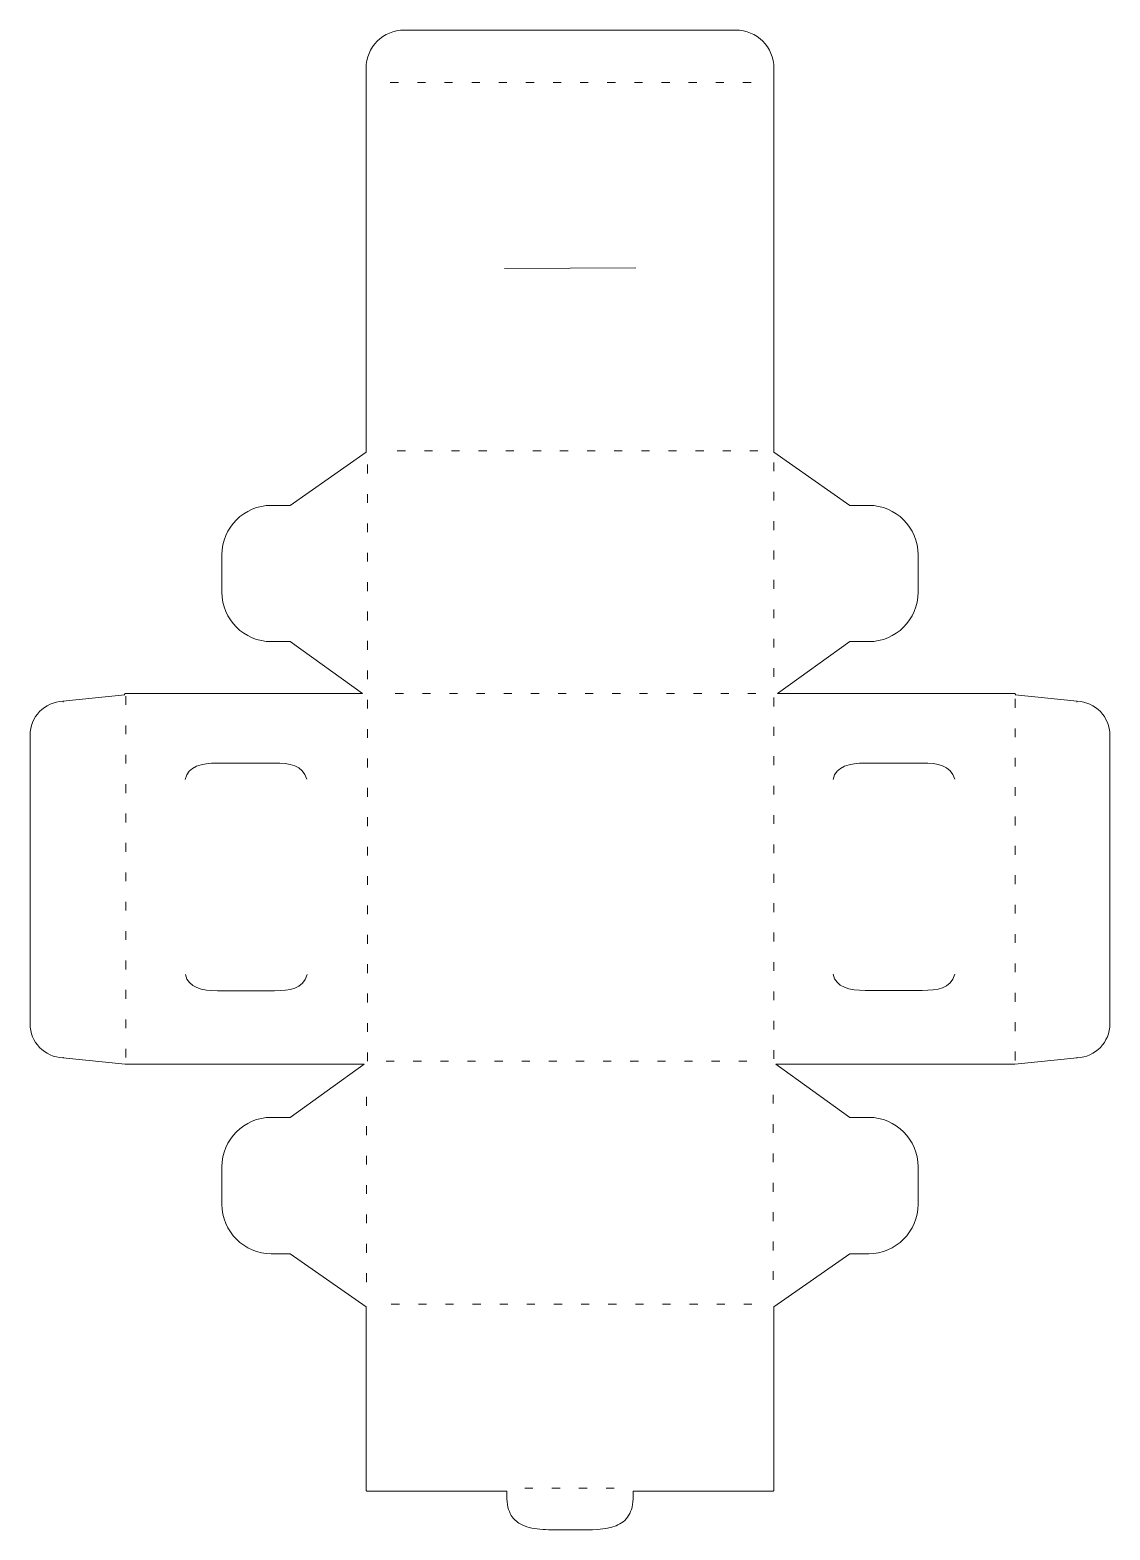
# Model space of a CAD drawing. Header units: inches. Extents: x -7.6 to 7.6, y -9.8 to 11.3.
import ezdxf

# ---------------------------------------------------------------- set-up
doc = ezdxf.new("R2010")
doc.units = ezdxf.units.IN
doc.header["$MEASUREMENT"] = 0
doc.layers.add('Layer 1', color=7, linetype='Continuous')

msp = doc.modelspace()

# ---------------------------------------------------------------- linework, layer by layer
at = {"layer": 'Layer 1', "lineweight": 9}
for points, knots in [([(-6.22, -3.263), (-6.22, -3.263), (-2.863, -3.263), (-2.863, -3.263), (-2.863, -3.263), (-3.904, -4.01), (-3.904, -4.01), (-3.904, -4.01), (-4.169, -4.01), (-4.169, -4.01), (-4.552, -4.01), (-4.863, -4.321), (-4.863, -4.705), (-4.863, -4.705), (-4.863, -5.231), (-4.863, -5.231), (-4.863, -5.614), (-4.552, -5.925), (-4.169, -5.925), (-4.169, -5.925), (-3.903, -5.925), (-3.903, -5.925), (-3.903, -5.925), (-2.839, -6.67), (-2.839, -6.67), (-2.839, -6.67), (-2.839, -9.249), (-2.839, -9.249), (-2.839, -9.252), (-2.837, -9.255), (-2.835, -9.257), (-2.833, -9.259), (-2.83, -9.26), (-2.827, -9.26), (-2.827, -9.26), (-0.863, -9.26), (-0.863, -9.26), (-0.863, -9.26), (-0.863, -9.328), (-0.863, -9.328), (-0.863, -9.446), (-0.84, -9.536), (-0.798, -9.604), (-0.767, -9.655), (-0.724, -9.694), (-0.674, -9.722), (-0.598, -9.765), (-0.504, -9.786), (-0.398, -9.797), (-0.292, -9.807), (-0.174, -9.807), (-0.049, -9.807), (-0.049, -9.807), (0.101, -9.807), (0.101, -9.807), (0.323, -9.807), (0.524, -9.808), (0.673, -9.748), (0.747, -9.718), (0.808, -9.673), (0.85, -9.604), (0.892, -9.536), (0.915, -9.446), (0.915, -9.328), (0.915, -9.328), (0.915, -9.26), (0.915, -9.26), (0.915, -9.26), (2.879, -9.26), (2.879, -9.26), (2.882, -9.26), (2.885, -9.259), (2.887, -9.257), (2.889, -9.255), (2.891, -9.252), (2.891, -9.249), (2.891, -9.249), (2.891, -6.67), (2.891, -6.67), (2.891, -6.67), (3.956, -5.925), (3.956, -5.925), (3.956, -5.925), (4.221, -5.925), (4.221, -5.925), (4.604, -5.925), (4.915, -5.614), (4.915, -5.231), (4.915, -5.231), (4.915, -4.705), (4.915, -4.705), (4.915, -4.321), (4.604, -4.01), (4.221, -4.01), (4.221, -4.01), (3.956, -4.01), (3.956, -4.01), (3.956, -4.01), (2.915, -3.263), (2.915, -3.263), (2.915, -3.263), (6.272, -3.263), (6.272, -3.263), (6.272, -3.263), (6.273, -3.263), (6.274, -3.263), (6.274, -3.263), (7.148, -3.174), (7.148, -3.174), (7.148, -3.174), (7.147, -3.162), (7.147, -3.162), (7.147, -3.162), (7.148, -3.174), (7.148, -3.174), (7.404, -3.163), (7.61, -2.95), (7.61, -2.696), (7.61, -2.696), (7.61, 1.361), (7.61, 1.361), (7.61, 1.615), (7.404, 1.829), (7.148, 1.839), (7.148, 1.839), (7.147, 1.827), (7.147, 1.827), (7.147, 1.827), (7.148, 1.839), (7.148, 1.839), (7.148, 1.839), (6.28, 1.928), (6.28, 1.928), (6.283, 1.93), (6.284, 1.933), (6.284, 1.936), (6.284, 1.943), (6.279, 1.948), (6.273, 1.948), (6.273, 1.948), (2.942, 1.948), (2.942, 1.948), (2.942, 1.948), (3.956, 2.676), (3.956, 2.676), (3.956, 2.676), (4.221, 2.676), (4.221, 2.676), (4.604, 2.676), (4.915, 2.986), (4.915, 3.37), (4.915, 3.37), (4.915, 3.896), (4.915, 3.896), (4.915, 4.28), (4.604, 4.59), (4.221, 4.59), (4.221, 4.59), (3.956, 4.59), (3.956, 4.59), (3.956, 4.59), (2.891, 5.336), (2.891, 5.336), (2.891, 5.336), (2.891, 10.527), (2.891, 10.527), (2.891, 10.527), (2.891, 10.527), (2.891, 10.527), (2.891, 10.527), (2.891, 10.732), (2.891, 10.732), (2.891, 11.029), (2.65, 11.27), (2.353, 11.27), (2.353, 11.27), (-2.301, 11.27), (-2.301, 11.27), (-2.598, 11.27), (-2.839, 11.029), (-2.839, 10.732), (-2.839, 10.732), (-2.839, 10.527), (-2.839, 10.527), (-2.839, 10.527), (-2.839, 10.527), (-2.839, 10.527), (-2.839, 10.527), (-2.839, 5.336), (-2.839, 5.336), (-2.839, 5.336), (-3.903, 4.59), (-3.903, 4.59), (-3.903, 4.59), (-4.169, 4.59), (-4.169, 4.59), (-4.552, 4.59), (-4.863, 4.28), (-4.863, 3.896), (-4.863, 3.896), (-4.863, 3.37), (-4.863, 3.37), (-4.863, 2.986), (-4.552, 2.676), (-4.169, 2.676), (-4.169, 2.676), (-3.904, 2.676), (-3.904, 2.676), (-3.904, 2.676), (-2.89, 1.948), (-2.89, 1.948), (-2.89, 1.948), (-6.221, 1.948), (-6.221, 1.948), (-6.227, 1.948), (-6.232, 1.943), (-6.232, 1.936), (-6.232, 1.933), (-6.231, 1.93), (-6.228, 1.928), (-6.228, 1.928), (-7.096, 1.839), (-7.096, 1.839), (-7.096, 1.839), (-7.095, 1.827), (-7.095, 1.827), (-7.095, 1.827), (-7.095, 1.839), (-7.095, 1.839), (-7.352, 1.829), (-7.558, 1.615), (-7.558, 1.361), (-7.558, 1.361), (-7.558, -2.696), (-7.558, -2.696), (-7.558, -2.95), (-7.352, -3.163), (-7.095, -3.174), (-7.095, -3.174), (-7.095, -3.162), (-7.095, -3.162), (-7.095, -3.162), (-7.096, -3.174), (-7.096, -3.174), (-7.096, -3.174), (-6.222, -3.263), (-6.222, -3.263), (-6.221, -3.263), (-6.22, -3.263), (-6.22, -3.263)], [0, 0, 0, 0, 0.012048, 0.012048, 0.012048, 0.024096, 0.024096, 0.024096, 0.036145, 0.036145, 0.036145, 0.048193, 0.048193, 0.048193, 0.060241, 0.060241, 0.060241, 0.072289, 0.072289, 0.072289, 0.084337, 0.084337, 0.084337, 0.096386, 0.096386, 0.096386, 0.108434, 0.108434, 0.108434, 0.120482, 0.120482, 0.120482, 0.13253, 0.13253, 0.13253, 0.144578, 0.144578, 0.144578, 0.156627, 0.156627, 0.156627, 0.168675, 0.168675, 0.168675, 0.180723, 0.180723, 0.180723, 0.192771, 0.192771, 0.192771, 0.204819, 0.204819, 0.204819, 0.216867, 0.216867, 0.216867, 0.228916, 0.228916, 0.228916, 0.240964, 0.240964, 0.240964, 0.253012, 0.253012, 0.253012, 0.26506, 0.26506, 0.26506, 0.277108, 0.277108, 0.277108, 0.289157, 0.289157, 0.289157, 0.301205, 0.301205, 0.301205, 0.313253, 0.313253, 0.313253, 0.325301, 0.325301, 0.325301, 0.337349, 0.337349, 0.337349, 0.349398, 0.349398, 0.349398, 0.361446, 0.361446, 0.361446, 0.373494, 0.373494, 0.373494, 0.385542, 0.385542, 0.385542, 0.39759, 0.39759, 0.39759, 0.409639, 0.409639, 0.409639, 0.421687, 0.421687, 0.421687, 0.433735, 0.433735, 0.433735, 0.445783, 0.445783, 0.445783, 0.457831, 0.457831, 0.457831, 0.46988, 0.46988, 0.46988, 0.481928, 0.481928, 0.481928, 0.493976, 0.493976, 0.493976, 0.506024, 0.506024, 0.506024, 0.518072, 0.518072, 0.518072, 0.53012, 0.53012, 0.53012, 0.542169, 0.542169, 0.542169, 0.554217, 0.554217, 0.554217, 0.566265, 0.566265, 0.566265, 0.578313, 0.578313, 0.578313, 0.590361, 0.590361, 0.590361, 0.60241, 0.60241, 0.60241, 0.614458, 0.614458, 0.614458, 0.626506, 0.626506, 0.626506, 0.638554, 0.638554, 0.638554, 0.650602, 0.650602, 0.650602, 0.662651, 0.662651, 0.662651, 0.674699, 0.674699, 0.674699, 0.686747, 0.686747, 0.686747, 0.698795, 0.698795, 0.698795, 0.710843, 0.710843, 0.710843, 0.722892, 0.722892, 0.722892, 0.73494, 0.73494, 0.73494, 0.746988, 0.746988, 0.746988, 0.759036, 0.759036, 0.759036, 0.771084, 0.771084, 0.771084, 0.783133, 0.783133, 0.783133, 0.795181, 0.795181, 0.795181, 0.807229, 0.807229, 0.807229, 0.819277, 0.819277, 0.819277, 0.831325, 0.831325, 0.831325, 0.843373, 0.843373, 0.843373, 0.855422, 0.855422, 0.855422, 0.86747, 0.86747, 0.86747, 0.879518, 0.879518, 0.879518, 0.891566, 0.891566, 0.891566, 0.903614, 0.903614, 0.903614, 0.915663, 0.915663, 0.915663, 0.927711, 0.927711, 0.927711, 0.939759, 0.939759, 0.939759, 0.951807, 0.951807, 0.951807, 0.963855, 0.963855, 0.963855, 0.975904, 0.975904, 0.975904, 0.987952, 0.987952, 0.987952, 1, 1, 1, 1]), ([(-3.67, 0.741), (-3.729, 0.944), (-3.915, 0.968), (-4.126, 0.968), (-4.126, 0.968), (-4.928, 0.968), (-4.928, 0.968), (-5.142, 0.968), (-5.344, 0.926), (-5.378, 0.74)], [0, 0, 0, 0, 0.333333, 0.333333, 0.333333, 0.666667, 0.666667, 0.666667, 1, 1, 1, 1]), ([(5.43, 0.741), (5.372, 0.944), (5.186, 0.968), (4.974, 0.968), (4.974, 0.968), (4.172, 0.968), (4.172, 0.968), (3.958, 0.968), (3.757, 0.926), (3.723, 0.74)], [0, 0, 0, 0, 0.333333, 0.333333, 0.333333, 0.666667, 0.666667, 0.666667, 1, 1, 1, 1]), ([(-3.667, -2.003), (-3.725, -2.206), (-3.911, -2.23), (-4.123, -2.23), (-4.123, -2.23), (-4.925, -2.23), (-4.925, -2.23), (-5.139, -2.23), (-5.34, -2.188), (-5.374, -2.003)], [0, 0, 0, 0, 0.333333, 0.333333, 0.333333, 0.666667, 0.666667, 0.666667, 1, 1, 1, 1]), ([(5.43, -1.998), (5.371, -2.202), (5.185, -2.225), (4.973, -2.225), (4.973, -2.225), (4.172, -2.225), (4.172, -2.225), (3.958, -2.225), (3.756, -2.184), (3.722, -1.998)], [0, 0, 0, 0, 0.333333, 0.333333, 0.333333, 0.666667, 0.666667, 0.666667, 1, 1, 1, 1])]:
    msp.add_open_spline(points, degree=3, knots=knots, dxfattribs=at)
for points in [[(-2.498, 10.534), (-2.498, 10.534), (-2.384, 10.534), (-2.384, 10.534)], [(-2.117, 10.534), (-2.117, 10.534), (-2.003, 10.534), (-2.003, 10.534)], [(-1.736, 10.534), (-1.736, 10.534), (-1.622, 10.534), (-1.622, 10.534)], [(-1.355, 10.534), (-1.355, 10.534), (-1.241, 10.534), (-1.241, 10.534)], [(-0.974, 10.534), (-0.974, 10.534), (-0.86, 10.534), (-0.86, 10.534)], [(-0.593, 10.534), (-0.593, 10.534), (-0.479, 10.534), (-0.479, 10.534)], [(-0.212, 10.534), (-0.212, 10.534), (-0.098, 10.534), (-0.098, 10.534)], [(0.169, 10.534), (0.169, 10.534), (0.283, 10.534), (0.283, 10.534)], [(0.55, 10.534), (0.55, 10.534), (0.664, 10.534), (0.664, 10.534)], [(0.931, 10.534), (0.931, 10.534), (1.045, 10.534), (1.045, 10.534)], [(1.312, 10.534), (1.312, 10.534), (1.426, 10.534), (1.426, 10.534)], [(1.692, 10.534), (1.692, 10.534), (1.807, 10.534), (1.807, 10.534)], [(2.073, 10.534), (2.073, 10.534), (2.188, 10.534), (2.188, 10.534)], [(2.454, 10.534), (2.454, 10.534), (2.569, 10.534), (2.569, 10.534)], [(-0.892, 7.92), (-0.892, 7.92), (0.953, 7.929), (0.953, 7.929)], [(-2.4, 5.358), (-2.4, 5.358), (-2.286, 5.358), (-2.286, 5.358)], [(-2.019, 5.358), (-2.019, 5.358), (-1.905, 5.358), (-1.905, 5.358)], [(-1.638, 5.358), (-1.638, 5.358), (-1.524, 5.358), (-1.524, 5.358)], [(-1.258, 5.358), (-1.258, 5.358), (-1.143, 5.358), (-1.143, 5.358)], [(-0.877, 5.358), (-0.877, 5.358), (-0.762, 5.358), (-0.762, 5.358)], [(-0.496, 5.358), (-0.496, 5.358), (-0.381, 5.358), (-0.381, 5.358)], [(-0.115, 5.358), (-0.115, 5.358), (0, 5.358), (0, 5.358)], [(0.266, 5.358), (0.266, 5.358), (0.381, 5.358), (0.381, 5.358)], [(0.647, 5.358), (0.647, 5.358), (0.761, 5.358), (0.761, 5.358)], [(1.028, 5.358), (1.028, 5.358), (1.142, 5.358), (1.142, 5.358)], [(1.409, 5.358), (1.409, 5.358), (1.523, 5.358), (1.523, 5.358)], [(1.79, 5.358), (1.79, 5.358), (1.904, 5.358), (1.904, 5.358)], [(2.171, 5.358), (2.171, 5.358), (2.285, 5.358), (2.285, 5.358)], [(2.552, 5.358), (2.552, 5.358), (2.666, 5.358), (2.666, 5.358)], [(-2.82, 5.039), (-2.82, 5.039), (-2.82, 5.163), (-2.82, 5.163)], [(2.891, 5.07), (2.891, 5.07), (2.891, 5.194), (2.891, 5.194)], [(-2.82, 4.626), (-2.82, 4.626), (-2.82, 4.75), (-2.82, 4.75)], [(2.891, 4.657), (2.891, 4.657), (2.891, 4.781), (2.891, 4.781)], [(-2.82, 4.213), (-2.82, 4.213), (-2.82, 4.337), (-2.82, 4.337)], [(2.891, 4.244), (2.891, 4.244), (2.891, 4.368), (2.891, 4.368)], [(-2.82, 3.8), (-2.82, 3.8), (-2.82, 3.924), (-2.82, 3.924)], [(2.891, 3.831), (2.891, 3.831), (2.891, 3.955), (2.891, 3.955)], [(-2.82, 3.387), (-2.82, 3.387), (-2.82, 3.511), (-2.82, 3.511)], [(2.891, 3.418), (2.891, 3.418), (2.891, 3.542), (2.891, 3.542)], [(-2.82, 2.974), (-2.82, 2.974), (-2.82, 3.098), (-2.82, 3.098)], [(2.891, 3.005), (2.891, 3.005), (2.891, 3.129), (2.891, 3.129)], [(-2.82, 2.561), (-2.82, 2.561), (-2.82, 2.685), (-2.82, 2.685)], [(2.891, 2.592), (2.891, 2.592), (2.891, 2.716), (2.891, 2.716)], [(-2.82, 2.148), (-2.82, 2.148), (-2.82, 2.272), (-2.82, 2.272)], [(2.891, 2.179), (2.891, 2.179), (2.891, 2.303), (2.891, 2.303)], [(-6.213, 1.787), (-6.213, 1.787), (-6.213, 1.911), (-6.213, 1.911)], [(-2.428, 1.946), (-2.428, 1.946), (-2.314, 1.946), (-2.314, 1.946)], [(-2.047, 1.946), (-2.047, 1.946), (-1.933, 1.946), (-1.933, 1.946)], [(-1.666, 1.946), (-1.666, 1.946), (-1.552, 1.946), (-1.552, 1.946)], [(-1.285, 1.946), (-1.285, 1.946), (-1.171, 1.946), (-1.171, 1.946)], [(-0.904, 1.946), (-0.904, 1.946), (-0.79, 1.946), (-0.79, 1.946)], [(-0.523, 1.946), (-0.523, 1.946), (-0.409, 1.946), (-0.409, 1.946)], [(-0.142, 1.946), (-0.142, 1.946), (-0.028, 1.946), (-0.028, 1.946)], [(0.239, 1.946), (0.239, 1.946), (0.353, 1.946), (0.353, 1.946)], [(0.62, 1.946), (0.62, 1.946), (0.734, 1.946), (0.734, 1.946)], [(1, 1.946), (1, 1.946), (1.115, 1.946), (1.115, 1.946)], [(1.381, 1.946), (1.381, 1.946), (1.496, 1.946), (1.496, 1.946)], [(1.762, 1.946), (1.762, 1.946), (1.877, 1.946), (1.877, 1.946)], [(2.143, 1.946), (2.143, 1.946), (2.258, 1.946), (2.258, 1.946)], [(2.524, 1.946), (2.524, 1.946), (2.638, 1.946), (2.638, 1.946)], [(-2.82, 1.735), (-2.82, 1.735), (-2.82, 1.859), (-2.82, 1.859)], [(2.891, 1.766), (2.891, 1.766), (2.891, 1.89), (2.891, 1.89)], [(6.277, 1.746), (6.277, 1.746), (6.277, 1.87), (6.277, 1.87)], [(-6.213, 1.374), (-6.213, 1.374), (-6.213, 1.498), (-6.213, 1.498)], [(2.891, 1.353), (2.891, 1.353), (2.891, 1.477), (2.891, 1.477)], [(-2.82, 1.322), (-2.82, 1.322), (-2.82, 1.446), (-2.82, 1.446)], [(6.277, 1.333), (6.277, 1.333), (6.277, 1.457), (6.277, 1.457)], [(-6.213, 0.961), (-6.213, 0.961), (-6.213, 1.085), (-6.213, 1.085)], [(2.891, 0.94), (2.891, 0.94), (2.891, 1.064), (2.891, 1.064)], [(-2.82, 0.909), (-2.82, 0.909), (-2.82, 1.033), (-2.82, 1.033)], [(6.277, 0.92), (6.277, 0.92), (6.277, 1.044), (6.277, 1.044)], [(-6.213, 0.548), (-6.213, 0.548), (-6.213, 0.672), (-6.213, 0.672)], [(2.891, 0.527), (2.891, 0.527), (2.891, 0.651), (2.891, 0.651)], [(-2.82, 0.496), (-2.82, 0.496), (-2.82, 0.62), (-2.82, 0.62)], [(6.277, 0.507), (6.277, 0.507), (6.277, 0.631), (6.277, 0.631)], [(-6.213, 0.135), (-6.213, 0.135), (-6.213, 0.259), (-6.213, 0.259)], [(2.891, 0.114), (2.891, 0.114), (2.891, 0.238), (2.891, 0.238)], [(6.277, 0.094), (6.277, 0.094), (6.277, 0.218), (6.277, 0.218)], [(-2.82, 0.083), (-2.82, 0.083), (-2.82, 0.207), (-2.82, 0.207)], [(-6.213, -0.278), (-6.213, -0.278), (-6.213, -0.154), (-6.213, -0.154)], [(-2.82, -0.33), (-2.82, -0.33), (-2.82, -0.206), (-2.82, -0.206)], [(2.891, -0.299), (2.891, -0.299), (2.891, -0.175), (2.891, -0.175)], [(6.277, -0.319), (6.277, -0.319), (6.277, -0.195), (6.277, -0.195)], [(-6.213, -0.691), (-6.213, -0.691), (-6.213, -0.567), (-6.213, -0.567)], [(-2.82, -0.743), (-2.82, -0.743), (-2.82, -0.619), (-2.82, -0.619)], [(2.891, -0.712), (2.891, -0.712), (2.891, -0.588), (2.891, -0.588)], [(6.277, -0.732), (6.277, -0.732), (6.277, -0.608), (6.277, -0.608)], [(-6.213, -1.104), (-6.213, -1.104), (-6.213, -0.98), (-6.213, -0.98)], [(-2.82, -1.156), (-2.82, -1.156), (-2.82, -1.032), (-2.82, -1.032)], [(2.891, -1.125), (2.891, -1.125), (2.891, -1.001), (2.891, -1.001)], [(6.277, -1.145), (6.277, -1.145), (6.277, -1.021), (6.277, -1.021)], [(-6.213, -1.517), (-6.213, -1.517), (-6.213, -1.393), (-6.213, -1.393)], [(-2.82, -1.569), (-2.82, -1.569), (-2.82, -1.445), (-2.82, -1.445)], [(2.891, -1.538), (2.891, -1.538), (2.891, -1.414), (2.891, -1.414)], [(6.277, -1.558), (6.277, -1.558), (6.277, -1.434), (6.277, -1.434)], [(-6.213, -1.93), (-6.213, -1.93), (-6.213, -1.806), (-6.213, -1.806)], [(-2.82, -1.982), (-2.82, -1.982), (-2.82, -1.858), (-2.82, -1.858)], [(2.891, -1.951), (2.891, -1.951), (2.891, -1.827), (2.891, -1.827)], [(6.277, -1.971), (6.277, -1.971), (6.277, -1.847), (6.277, -1.847)], [(-6.213, -2.342), (-6.213, -2.342), (-6.213, -2.219), (-6.213, -2.219)], [(-2.82, -2.394), (-2.82, -2.394), (-2.82, -2.271), (-2.82, -2.271)], [(2.891, -2.363), (2.891, -2.363), (2.891, -2.24), (2.891, -2.24)], [(6.277, -2.384), (6.277, -2.384), (6.277, -2.26), (6.277, -2.26)], [(-6.213, -2.755), (-6.213, -2.755), (-6.213, -2.632), (-6.213, -2.632)], [(-2.82, -2.807), (-2.82, -2.807), (-2.82, -2.684), (-2.82, -2.684)], [(2.891, -2.776), (2.891, -2.776), (2.891, -2.653), (2.891, -2.653)], [(6.277, -2.797), (6.277, -2.797), (6.277, -2.673), (6.277, -2.673)], [(-6.213, -3.168), (-6.213, -3.168), (-6.213, -3.045), (-6.213, -3.045)], [(-2.82, -3.22), (-2.82, -3.22), (-2.82, -3.097), (-2.82, -3.097)], [(2.891, -3.189), (2.891, -3.189), (2.891, -3.066), (2.891, -3.066)], [(6.277, -3.209), (6.277, -3.209), (6.277, -3.086), (6.277, -3.086)], [(-2.556, -3.221), (-2.556, -3.221), (-2.442, -3.221), (-2.442, -3.221)], [(-2.175, -3.221), (-2.175, -3.221), (-2.061, -3.221), (-2.061, -3.221)], [(-1.795, -3.221), (-1.795, -3.221), (-1.68, -3.221), (-1.68, -3.221)], [(-1.414, -3.221), (-1.414, -3.221), (-1.299, -3.221), (-1.299, -3.221)], [(-1.033, -3.221), (-1.033, -3.221), (-0.918, -3.221), (-0.918, -3.221)], [(-0.652, -3.221), (-0.652, -3.221), (-0.537, -3.221), (-0.537, -3.221)], [(-0.271, -3.221), (-0.271, -3.221), (-0.157, -3.221), (-0.157, -3.221)], [(0.11, -3.221), (0.11, -3.221), (0.224, -3.221), (0.224, -3.221)], [(0.491, -3.221), (0.491, -3.221), (0.605, -3.221), (0.605, -3.221)], [(0.872, -3.221), (0.872, -3.221), (0.986, -3.221), (0.986, -3.221)], [(1.253, -3.221), (1.253, -3.221), (1.367, -3.221), (1.367, -3.221)], [(1.634, -3.221), (1.634, -3.221), (1.748, -3.221), (1.748, -3.221)], [(2.015, -3.221), (2.015, -3.221), (2.129, -3.221), (2.129, -3.221)], [(2.396, -3.221), (2.396, -3.221), (2.51, -3.221), (2.51, -3.221)], [(-2.831, -3.846), (-2.831, -3.846), (-2.831, -3.722), (-2.831, -3.722)], [(2.879, -3.815), (2.879, -3.815), (2.879, -3.691), (2.879, -3.691)], [(-2.831, -4.259), (-2.831, -4.259), (-2.831, -4.135), (-2.831, -4.135)], [(2.879, -4.228), (2.879, -4.228), (2.879, -4.104), (2.879, -4.104)], [(-2.831, -4.672), (-2.831, -4.672), (-2.831, -4.548), (-2.831, -4.548)], [(2.879, -4.641), (2.879, -4.641), (2.879, -4.517), (2.879, -4.517)], [(-2.831, -5.085), (-2.831, -5.085), (-2.831, -4.961), (-2.831, -4.961)], [(2.879, -5.054), (2.879, -5.054), (2.879, -4.93), (2.879, -4.93)], [(-2.831, -5.498), (-2.831, -5.498), (-2.831, -5.374), (-2.831, -5.374)], [(2.879, -5.467), (2.879, -5.467), (2.879, -5.343), (2.879, -5.343)], [(-2.831, -5.911), (-2.831, -5.911), (-2.831, -5.787), (-2.831, -5.787)], [(2.879, -5.88), (2.879, -5.88), (2.879, -5.756), (2.879, -5.756)], [(-2.831, -6.324), (-2.831, -6.324), (-2.831, -6.2), (-2.831, -6.2)], [(2.879, -6.293), (2.879, -6.293), (2.879, -6.169), (2.879, -6.169)], [(-2.485, -6.636), (-2.485, -6.636), (-2.37, -6.636), (-2.37, -6.636)], [(-2.104, -6.636), (-2.104, -6.636), (-1.989, -6.636), (-1.989, -6.636)], [(-1.723, -6.636), (-1.723, -6.636), (-1.608, -6.636), (-1.608, -6.636)], [(-1.342, -6.636), (-1.342, -6.636), (-1.228, -6.636), (-1.228, -6.636)], [(-0.961, -6.636), (-0.961, -6.636), (-0.847, -6.636), (-0.847, -6.636)], [(-0.58, -6.636), (-0.58, -6.636), (-0.466, -6.636), (-0.466, -6.636)], [(-0.199, -6.636), (-0.199, -6.636), (-0.085, -6.636), (-0.085, -6.636)], [(0.182, -6.636), (0.182, -6.636), (0.296, -6.636), (0.296, -6.636)], [(0.563, -6.636), (0.563, -6.636), (0.677, -6.636), (0.677, -6.636)], [(0.944, -6.636), (0.944, -6.636), (1.058, -6.636), (1.058, -6.636)], [(1.325, -6.636), (1.325, -6.636), (1.439, -6.636), (1.439, -6.636)], [(1.706, -6.636), (1.706, -6.636), (1.82, -6.636), (1.82, -6.636)], [(2.087, -6.636), (2.087, -6.636), (2.201, -6.636), (2.201, -6.636)], [(2.467, -6.636), (2.467, -6.636), (2.582, -6.636), (2.582, -6.636)], [(-0.609, -9.22), (-0.609, -9.22), (-0.495, -9.22), (-0.495, -9.22)], [(-0.229, -9.22), (-0.229, -9.22), (-0.114, -9.22), (-0.114, -9.22)], [(0.152, -9.22), (0.152, -9.22), (0.267, -9.22), (0.267, -9.22)], [(0.533, -9.22), (0.533, -9.22), (0.648, -9.22), (0.648, -9.22)]]:
    msp.add_open_spline(points, degree=3, dxfattribs=at)

doc.saveas('drawing.dxf')
